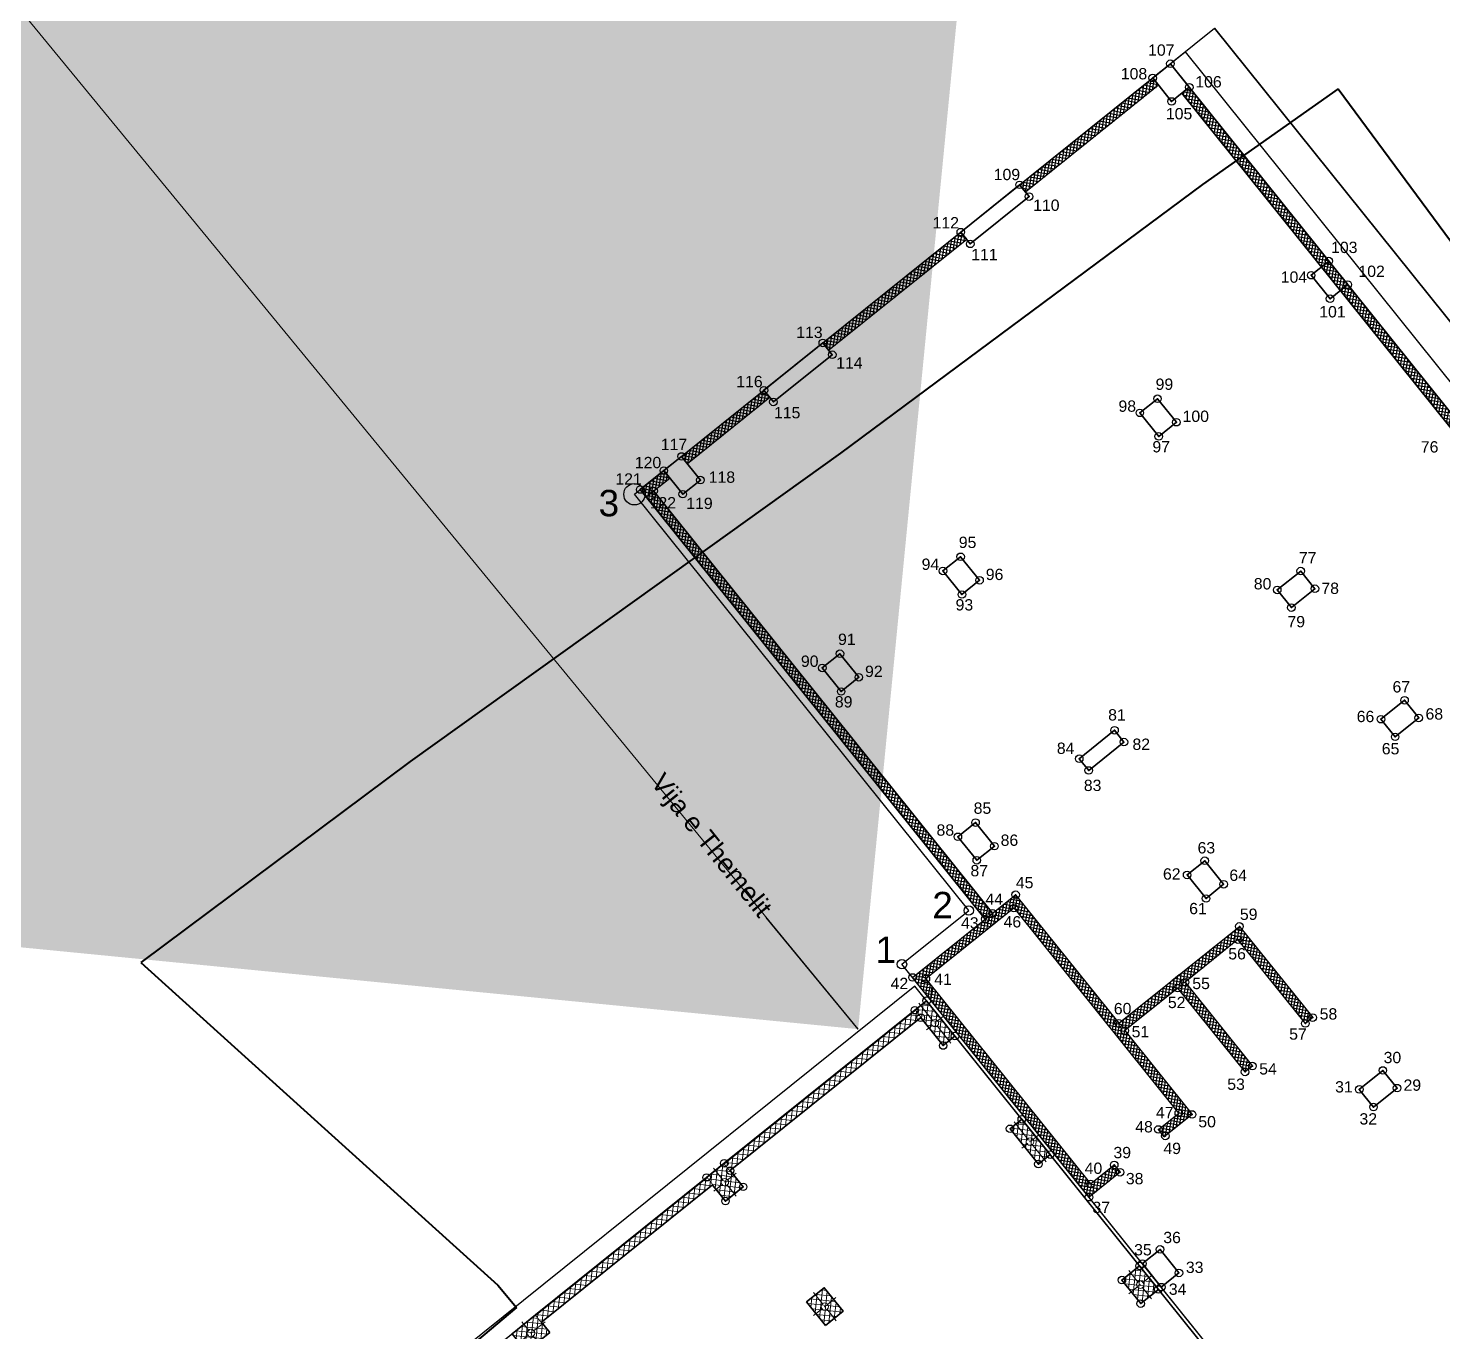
# Model space of a CAD drawing. Header units: metres. Extents: x 7511910.4 to 7511984, y 4692322.4 to 4692385.
# Drawn here: x 7511920.29 to 7511957.77, y 4692350.44 to 4692384.98 of the extents above; entities that cross this region are included whole.
import ezdxf

# ---------------------------------------------------------------- set-up
doc = ezdxf.new("R2010")
doc.units = ezdxf.units.M
doc.header["$MEASUREMENT"] = 0
doc.set_wipeout_variables(frame=1)
doc.header["$PDMODE"] = 32
doc.header["$PDSIZE"] = 0.2
doc.linetypes.add('Wipeout_Contour', pattern=[1000, 0, -1000])
doc.layers.add('Annotation - Label_Pen_No__48', color=7, linetype='Continuous', lineweight=25, true_color=0xa80f02)
doc.layers.add('Annotation - Label_Pen_No__61', color=7, linetype='Continuous', lineweight=20, true_color=0x6a6a6a)
doc.layers.add('Structural - Bearing', color=7, linetype='Continuous')
for name, color, linetype, lineweight in [('Structural - Bearing_Pen_No__20', 1, 'Continuous', 0), ('Structural - Bearing_Pen_No__21', 7, 'Continuous', 35), ('Structural - Bearing_Pen_No__27', 7, 'Continuous', 35)]:
    doc.layers.add(name, color=color, linetype=linetype, lineweight=lineweight)
doc.styles.add('GENERATED_STYLE_1', font='txt.shx')
doc.dimstyles.new('GENERATED_STYLE__1', dxfattribs={"dimtxt": 0.18, "dimasz": 380, "dimexe": 0.18, "dimexo": 0.0625, "dimgap": 0.09, "dimtad": 0, "dimtih": 1, "dimtoh": 1, "dimdec": 4, "dimzin": 0, "dimdsep": 46, "dimtxsty": 'Standard', "dimcen": 0.09, "dimadec": 0, "dimazin": 0, "dimtfac": 1, "dimtdec": 4, "dimtmove": 0, "dimatfit": 3, "dimldrblk": 'ARROWHEAD_10', "dimfxl": 1, "dimtolj": 1, "dimtzin": 0, "dimarcsym": 0})
pattern_1 = [(44.99999999999999, (0, 0), (-91.92387818248316, 91.92387818248324), []), (135.0000000000002, (0, 0), (91.92387818248291, 91.92387818248349), [])]
pattern_2 = [(353.7703049967952, (7511774.550102477, 4692239.856728765), (0.01410689557713817, 0.1292323266732892), []), (83.77030499679539, (7511774.550102477, 4692239.856728765), (0.1292323266732893, -0.01410689557713771), [])]
pattern_3 = [(80, (0, 0), (-0.0800156299322419, 0.0141089144354381), []), (170, (0, 0), (-0.0141089144354381, -0.0800156299322419), [])]
pattern_4 = [(80, (0, -33.5), (-0.0800156299322419, 0.0141089144354381), []), (170, (0, -33.5), (-0.0141089144354381, -0.0800156299322419), [])]

# ---------------------------------------------------------------- blocks, each defined once
blk = doc.blocks.new('ARROWHEAD_10')
at = {"linetype": 'Continuous', "lineweight": 0}
blk.add_hatch(color=0, dxfattribs=at).paths.add_polyline_path([(-0.525, 0.525), (0, 0), (-0.525, -0.525)])
at = {"color": 0, "linetype": 'Continuous', "lineweight": 0}
blk.add_line((0, 0), (-1, 0), dxfattribs=at)
blk = doc.blocks.new('Column_1', base_point=(-58909.50201474628, 206624.0072372175))
at = {"layer": 'Structural - Bearing', "linetype": 'Continuous', "lineweight": 0, "true_color": 0x000000}
h = blk.add_hatch(dxfattribs=at)
h.set_pattern_fill('CONCRETE_BLOCK', color=18, style=0, pattern_type=2)
h.set_pattern_definition(pattern_1)
h.paths.add_polyline_path([(-59309.50201474628, 206924.0072372175), (-59309.50201474628, 206324.0072372175), (-58509.50201474628, 206324.0072372175), (-58509.50201474628, 206924.0072372175)])
at = {"layer": 'Structural - Bearing_Pen_No__20', "color": 1, "linetype": 'Continuous', "lineweight": 0}
for p, q in [((-58909.50201474628, 206704.0072372175), (-58909.50201474628, 207004.0072372175)), ((-58989.50201474628, 206624.0072372175), (-59389.50201474628, 206624.0072372175)), ((-58909.50201474628, 206544.0072372175), (-58909.50201474628, 206244.0072372175)), ((-58829.50201474629, 206624.0072372175), (-58429.50201474629, 206624.0072372175))]:
    blk.add_line(p, q, dxfattribs=at)
blk.add_point((-58909.50201474628, 206624.0072372175), dxfattribs=at)
at = {"layer": 'Structural - Bearing_Pen_No__21', "color": 7, "linetype": 'Continuous', "lineweight": 35, "flags": 128}
blk.add_lwpolyline([(-59309.50201474628, 206924.0072372175), (-59309.50201474628, 206324.0072372175), (-58509.50201474628, 206324.0072372175), (-58509.50201474628, 206924.0072372175)], close=True, dxfattribs=at)
blk = doc.blocks.new('Column_15', base_point=(-67719.82202355302, 206724.0072372175))
at = {"layer": 'Structural - Bearing', "linetype": 'Continuous', "lineweight": 0, "true_color": 0x000000}
h = blk.add_hatch(dxfattribs=at)
h.set_pattern_fill('CONCRETE_BLOCK', color=18, style=0, pattern_type=2)
h.set_pattern_definition(pattern_1)
h.paths.add_polyline_path([(-67119.82202355303, 206524.0072372175), (-67119.82202355303, 206924.0072372175), (-68319.82202355302, 206924.0072372175), (-68319.82202355302, 206524.0072372175)])
at = {"layer": 'Structural - Bearing_Pen_No__20', "color": 1, "linetype": 'Continuous', "lineweight": 0}
for p, q in [((-67719.82202355302, 206804.0072372175), (-67719.82202355302, 207004.0072372175)), ((-67799.82202355302, 206724.0072372175), (-68399.82202355303, 206724.0072372175)), ((-67719.82202355302, 206644.0072372175), (-67719.82202355302, 206444.0072372175)), ((-67639.82202355302, 206724.0072372175), (-67039.82202355302, 206724.0072372175))]:
    blk.add_line(p, q, dxfattribs=at)
blk.add_point((-67719.82202355302, 206724.0072372175), dxfattribs=at)
at = {"layer": 'Structural - Bearing_Pen_No__21', "color": 7, "linetype": 'Continuous', "lineweight": 35, "flags": 128}
blk.add_lwpolyline([(-67119.82202355303, 206524.0072372175), (-67119.82202355303, 206924.0072372175), (-68319.82202355302, 206924.0072372175), (-68319.82202355302, 206524.0072372175)], close=True, dxfattribs=at)
blk = doc.blocks.new('Column_33', base_point=(-63690.96833503788, 206724.0072372175))
at = {"layer": 'Structural - Bearing', "linetype": 'Continuous', "lineweight": 0, "true_color": 0x000000}
h = blk.add_hatch(dxfattribs=at)
h.set_pattern_fill('CONCRETE_BLOCK', color=18, style=0, pattern_type=2)
h.set_pattern_definition(pattern_1)
h.paths.add_polyline_path([(-63090.96833503788, 206524.0072372175), (-63090.96833503788, 206924.0072372175), (-64290.96833503788, 206924.0072372175), (-64290.96833503788, 206524.0072372175)])
at = {"layer": 'Structural - Bearing_Pen_No__20', "color": 1, "linetype": 'Continuous', "lineweight": 0}
for p, q in [((-63690.96833503788, 206804.0072372175), (-63690.96833503788, 207004.0072372175)), ((-63770.96833503788, 206724.0072372175), (-64370.96833503788, 206724.0072372175)), ((-63690.96833503788, 206644.0072372175), (-63690.96833503788, 206444.0072372175)), ((-63610.96833503788, 206724.0072372175), (-63010.96833503788, 206724.0072372175))]:
    blk.add_line(p, q, dxfattribs=at)
blk.add_point((-63690.96833503788, 206724.0072372175), dxfattribs=at)
at = {"layer": 'Structural - Bearing_Pen_No__21', "color": 7, "linetype": 'Continuous', "lineweight": 35, "flags": 128}
blk.add_lwpolyline([(-63090.96833503788, 206524.0072372175), (-63090.96833503788, 206924.0072372175), (-64290.96833503788, 206924.0072372175), (-64290.96833503788, 206524.0072372175)], close=True, dxfattribs=at)
blk = doc.blocks.new('Column_38', base_point=(-68019.82202355302, 193236.8082159659))
at = {"layer": 'Structural - Bearing', "linetype": 'Continuous', "lineweight": 0, "true_color": 0x000000}
h = blk.add_hatch(dxfattribs=at)
h.set_pattern_fill('CONCRETE_BLOCK', color=18, style=0, pattern_type=2)
h.set_pattern_definition(pattern_1)
h.paths.add_polyline_path([(-67719.82202355302, 193636.808215966), (-68319.82202355302, 193636.808215966), (-68319.82202355302, 192836.8082159659), (-67719.82202355302, 192836.8082159659)])
at = {"layer": 'Structural - Bearing_Pen_No__20', "color": 1, "linetype": 'Continuous', "lineweight": 0}
for p, q in [((-68019.82202355302, 193316.808215966), (-68019.82202355302, 193716.8082159659)), ((-68099.82202355302, 193236.8082159659), (-68399.82202355302, 193236.8082159659)), ((-68019.82202355302, 193156.8082159659), (-68019.82202355302, 192756.808215966)), ((-67939.82202355302, 193236.8082159659), (-67639.82202355302, 193236.8082159659))]:
    blk.add_line(p, q, dxfattribs=at)
blk.add_point((-68019.82202355302, 193236.8082159659), dxfattribs=at)
at = {"layer": 'Structural - Bearing_Pen_No__21', "color": 7, "linetype": 'Continuous', "lineweight": 35, "flags": 128}
blk.add_lwpolyline([(-67719.82202355302, 193636.808215966), (-68319.82202355302, 193636.808215966), (-68319.82202355302, 192836.8082159659), (-67719.82202355302, 192836.8082159659)], close=True, dxfattribs=at)
blk = doc.blocks.new('Column_39', base_point=(-67919.82202355302, 199746.9041092597))
at = {"layer": 'Structural - Bearing', "linetype": 'Continuous', "lineweight": 0, "true_color": 0x000000}
h = blk.add_hatch(dxfattribs=at)
h.set_pattern_fill('CONCRETE_BLOCK', color=18, style=0, pattern_type=2)
h.set_pattern_definition(pattern_1)
h.paths.add_polyline_path([(-67519.822023553, 199446.9041092597), (-67519.822023553, 200046.9041092597), (-68319.82202355302, 200046.9041092597), (-68319.82202355302, 199446.9041092597)])
at = {"layer": 'Structural - Bearing_Pen_No__20', "color": 1, "linetype": 'Continuous', "lineweight": 0}
for p, q in [((-67919.82202355302, 199826.9041092597), (-67919.82202355302, 200126.9041092597)), ((-67999.822023553, 199746.9041092597), (-68399.82202355302, 199746.9041092597)), ((-67919.82202355302, 199666.9041092597), (-67919.82202355302, 199366.9041092597)), ((-67839.82202355302, 199746.9041092597), (-67439.822023553, 199746.9041092597))]:
    blk.add_line(p, q, dxfattribs=at)
blk.add_point((-67919.82202355302, 199746.9041092597), dxfattribs=at)
at = {"layer": 'Structural - Bearing_Pen_No__21', "color": 7, "linetype": 'Continuous', "lineweight": 35, "flags": 128}
blk.add_lwpolyline([(-67519.822023553, 199446.9041092597), (-67519.822023553, 200046.9041092597), (-68319.82202355302, 200046.9041092597), (-68319.82202355302, 199446.9041092597)], close=True, dxfattribs=at)
blk = doc.blocks.new('Column_41', base_point=(-63690.96833503788, 199746.9041092597))
at = {"layer": 'Structural - Bearing', "linetype": 'Continuous', "lineweight": 0, "true_color": 0x000000}
h = blk.add_hatch(dxfattribs=at)
h.set_pattern_fill('CONCRETE_BLOCK', color=18, style=0, pattern_type=2)
h.set_pattern_definition(pattern_1)
h.paths.add_polyline_path([(-63290.96833503788, 199446.9041092597), (-63290.96833503788, 200046.9041092597), (-64090.96833503788, 200046.9041092597), (-64090.96833503788, 199446.9041092597)])
at = {"layer": 'Structural - Bearing_Pen_No__20', "color": 1, "linetype": 'Continuous', "lineweight": 0}
for p, q in [((-63690.96833503788, 199826.9041092597), (-63690.96833503788, 200126.9041092597)), ((-63770.96833503788, 199746.9041092597), (-64170.96833503788, 199746.9041092597)), ((-63690.96833503788, 199666.9041092597), (-63690.96833503788, 199366.9041092597)), ((-63610.96833503788, 199746.9041092597), (-63210.96833503788, 199746.9041092597))]:
    blk.add_line(p, q, dxfattribs=at)
blk.add_point((-63690.96833503788, 199746.9041092597), dxfattribs=at)
at = {"layer": 'Structural - Bearing_Pen_No__21', "color": 7, "linetype": 'Continuous', "lineweight": 35, "flags": 128}
blk.add_lwpolyline([(-63290.96833503788, 199446.9041092597), (-63290.96833503788, 200046.9041092597), (-64090.96833503788, 200046.9041092597), (-64090.96833503788, 199446.9041092597)], close=True, dxfattribs=at)

msp = doc.modelspace()

# ---------------------------------------------------------------- hatches: boundary and pattern name
at = {"true_color": 0x22346e}
h = msp.add_hatch(dxfattribs=at)
h.set_pattern_fill('ANSI37', color=159, scale=0.65, angle=35)
h.set_pattern_definition(pattern_4)
h.paths.add_polyline_path([(7511937.593926664, 4692373.634619784), (7511937.750476616, 4692373.439704131), (7511939.935981613, 4692375.195031097), (7511939.779431661, 4692375.389946751)])
h.paths.add_polyline_path([(7511936.503073179, 4692372.758481528), (7511936.658948976, 4692372.563024413), (7511937.282679056, 4692373.063984253), (7511937.126129103, 4692373.258899907)])
h.paths.add_polyline_path([(7511950.238161959, 4692383.46940933), (7511950.081612006, 4692383.664324985), (7511946.554505803, 4692380.831467296), (7511946.711055756, 4692380.636551643)])
h = msp.add_hatch(dxfattribs=at)
h.set_pattern_fill('ANSI37', color=159, scale=0.65, angle=35)
h.set_pattern_definition(pattern_3)
h.paths.add_polyline_path([(7511950.855462432, 4692383.259771802), (7511972.590783872, 4692356.197774806), (7511972.942234796, 4692356.159427385), (7511951.050369404, 4692383.416314783)])
h = msp.add_hatch(dxfattribs=at)
h.set_pattern_fill('ANSI37', color=159, scale=0.65, angle=35)
h.set_pattern_definition(pattern_4)
h.paths.add_polyline_path([(7511941.33875686, 4692376.642346346), (7511941.495306815, 4692376.447430689), (7511945.151730556, 4692379.384152047), (7511944.995180603, 4692379.579067701)])
h = msp.add_hatch(dxfattribs=at)
h.set_pattern_fill('ANSI37', color=159, scale=0.65, angle=35)
h.set_pattern_definition(pattern_3)
h.paths.add_polyline_path([(7511945.83860838, 4692361.534320161), (7511936.854538785, 4692372.720115826), (7511936.659623131, 4692372.563565874), (7511945.643692727, 4692361.377770206)])
h = msp.add_hatch(dxfattribs=at)
h.set_pattern_fill('ANSI37', color=159, scale=0.65, angle=35)
h.set_pattern_definition(pattern_3)
h.paths.add_polyline_path([(7511944.069526902, 4692359.792800199), (7511946.408514743, 4692361.671399646), (7511946.446880442, 4692362.022865253), (7511943.717437331, 4692359.830624244)])
h = msp.add_hatch(dxfattribs=at)
h.set_pattern_fill('ANSI37', color=159, scale=0.65, angle=35)
h.set_pattern_definition(pattern_3)
h.paths.add_polyline_path([(7511951.123539741, 4692356.200096987), (7511946.446880442, 4692362.022865253), (7511946.408514743, 4692361.671399646), (7511950.772074134, 4692356.238462687), (7511950.230065857, 4692355.803139155), (7511950.386615815, 4692355.608223503)])
h = msp.add_hatch(dxfattribs=at)
h.set_pattern_fill('ANSI37', color=159, scale=0.65, angle=35)
h.set_pattern_definition(pattern_3)
h.paths.add_polyline_path([(7511954.320156458, 4692358.767516231), (7511952.378937031, 4692361.184470333), (7511952.184021377, 4692361.027920379), (7511954.125240805, 4692358.610966277)])
h = msp.add_hatch(dxfattribs=at)
h.set_pattern_fill('ANSI37', color=159, scale=0.65, angle=35)
h.set_pattern_definition(pattern_3)
h.paths.add_polyline_path([(7511952.184021377, 4692361.027920379), (7511949.182320314, 4692358.617051089), (7511949.338870267, 4692358.422135437), (7511952.340571331, 4692360.833004726)])
h = msp.add_hatch(dxfattribs=at)
h.set_pattern_fill('ANSI37', color=159, scale=0.65, angle=35)
h.set_pattern_definition(pattern_3)
h.paths.add_polyline_path([(7511952.721848099, 4692357.48380661), (7511950.937178626, 4692359.705845058), (7511950.742262973, 4692359.549295105), (7511952.526932447, 4692357.327256655)])

# ---------------------------------------------------------------- linework, layer by layer
at = {"color": 0, "linetype": 'ByBlock', "lineweight": 40, "ltscale": 2}
for p, q in [((7511954.994, 4692383.377), (7511951.4, 4692380.84)), ((7511954.993927922, 4692383.376949121), (7511958.422, 4692378.737)), ((7511951.4, 4692380.84), (7511941.81, 4692373.72)), ((7511941.81, 4692373.72), (7511936.352000001, 4692369.812)), ((7511936.352000001, 4692369.812), (7511930.4, 4692365.55)), ((7511930.4, 4692365.55), (7511923.27, 4692360.23)), ((7511923.27, 4692360.23), (7511932.73, 4692351.68)), ((7511932.73, 4692351.68), (7511933.219999999, 4692351.09)), ((7511933.219999999, 4692351.09), (7511920.285, 4692340.217))]:
    msp.add_line(p, q, dxfattribs=at)
at = {"color": 159, "true_color": 0x22346e}
for p, q in [((7511936.628331857, 4692372.602525704), (7511945.643692727, 4692361.377770207)), ((7511945.83860838, 4692361.534320161), (7511936.854538848, 4692372.720115875)), ((7511945.643692727, 4692361.377770207), (7511945.83860838, 4692361.534320161))]:
    msp.add_line(p, q, dxfattribs=at)
at = {"color": 1}
for points in [[(7511972.26962866, 4692359.392269158), (7511951.718903195, 4692384.979344949)], [(7511971.100135031, 4692358.452969071), (7511950.549409566, 4692384.040044863)], [(7511943.436252821, 4692360.182037292), (7511945.205605658, 4692361.603109382), (7511936.346794995, 4692372.63294903)]]:
    msp.add_lwpolyline(points, dxfattribs=at)
at = {"color": 159, "true_color": 0x22346e}
for points in [[(7511943.436252821, 4692360.182037292), (7511945.205605658, 4692361.603109382), (7511936.346794995, 4692372.63294903), (7511950.939240865, 4692384.353144759), (7511973.519912742, 4692356.238626972), (7511957.158113935, 4692343.09735916), (7511943.436252821, 4692360.182037292)], [(7511946.711055758, 4692380.636551639), (7511946.554505803, 4692380.831467296), (7511950.081612006, 4692383.664324985), (7511950.238161959, 4692383.46940933), (7511946.711055756, 4692380.636551643)], [(7511941.495306813, 4692376.447430692), (7511941.33875686, 4692376.642346346), (7511944.995180603, 4692379.579067701), (7511945.151730556, 4692379.384152047), (7511941.495306815, 4692376.447430689)], [(7511939.935981613, 4692375.195031097), (7511937.750476616, 4692373.439704131), (7511937.593926664, 4692373.634619784), (7511939.779431661, 4692375.389946751), (7511939.935981613, 4692375.195031097)], [(7511957.081787734, 4692343.036056333), (7511943.776031183, 4692359.602655029), (7511924.115227608, 4692343.811733139), (7511937.420984157, 4692327.245134444), (7511957.081787734, 4692343.036056333)]]:
    msp.add_lwpolyline(points, dxfattribs=at)
at = {"lineweight": 30}
for points in [[(7511946.711055758, 4692380.636551639), (7511946.554505803, 4692380.831467296), (7511950.081612006, 4692383.664324985), (7511950.238161959, 4692383.46940933), (7511946.711055756, 4692380.636551643)], [(7511941.495306813, 4692376.447430692), (7511941.33875686, 4692376.642346346), (7511944.995180603, 4692379.579067701), (7511945.151730556, 4692379.384152047), (7511941.495306815, 4692376.447430689)], [(7511939.935981613, 4692375.195031097), (7511937.750476616, 4692373.439704131), (7511937.593926664, 4692373.634619784), (7511939.779431661, 4692375.389946751), (7511939.935981613, 4692375.195031097)], [(7511937.282679056, 4692373.063984253), (7511937.126129103, 4692373.258899907), (7511936.503073179, 4692372.758481528), (7511936.658948976, 4692372.563024413), (7511937.282679056, 4692373.063984253), (7511937.126129105, 4692373.258899906)]]:
    msp.add_lwpolyline(points, dxfattribs=at)
at = {"color": 159, "true_color": 0x22346e}
for centre, radius in [((7511936.346794995, 4692372.63294903), 0.2817186275497079), ((7511945.205605658, 4692361.603109382), 0.125), ((7511943.436260098, 4692360.182028232), 0.125)]:
    msp.add_circle(centre, radius, dxfattribs=at)
at = {"color": 1}
for p in [(7511950.549409566, 4692384.040044863), (7511950.081612006, 4692383.664324985), (7511951.050369404, 4692383.416314783), (7511950.582571845, 4692383.040594905), (7511946.554505804, 4692380.831467296), (7511946.804985723, 4692380.519602256), (7511944.995180603, 4692379.579067701), (7511945.245660522, 4692379.267202661), (7511954.747968784, 4692378.812544616), (7511954.280171224, 4692378.436824737), (7511955.248928621, 4692378.188814536), (7511954.781131062, 4692377.813094657), (7511941.33875686, 4692376.642346346), (7511941.589236779, 4692376.330481306), (7511939.779431661, 4692375.389946751), (7511940.02991158, 4692375.078081711), (7511950.207301199, 4692375.165627192), (7511949.73950364, 4692374.789907313), (7511950.708261037, 4692374.541897112), (7511950.240463478, 4692374.166177233), (7511937.593926664, 4692373.634619785), (7511937.126129105, 4692373.258899906), (7511936.502399024, 4692372.757940067), (7511936.854538848, 4692372.720115875), (7511938.094886501, 4692373.010889705), (7511937.627088942, 4692372.635169827), (7511944.991552258, 4692370.976506242), (7511944.523754697, 4692370.600786363), (7511954.003655673, 4692370.59859345), (7511945.492512096, 4692370.352776161), (7511953.379925593, 4692370.097633612), (7511954.379375552, 4692370.13079589), (7511945.024714536, 4692369.977056283), (7511953.755645472, 4692369.629836053), (7511941.792485881, 4692368.407119538), (7511941.324688321, 4692368.03139966), (7511942.293445718, 4692367.783389458), (7511941.825648159, 4692367.40766958), (7511956.753911368, 4692367.174332513), (7511956.130181288, 4692366.673372675), (7511957.129631246, 4692366.706534953), (7511949.069079211, 4692366.37877994), (7511949.31955913, 4692366.0669149), (7511956.505901166, 4692366.205575115), (7511948.133484091, 4692365.627340184), (7511948.38396401, 4692365.315475143), (7511945.385634134, 4692363.933398337), (7511944.917836574, 4692363.557678459), (7511945.886593971, 4692363.309668257), (7511945.418796412, 4692362.933948379), (7511951.460196166, 4692362.922591584), (7511950.992398606, 4692362.546871705), (7511951.961156004, 4692362.298861504), (7511946.446880442, 4692362.022865253), (7511951.493358444, 4692361.923141625), (7511945.83860838, 4692361.534320161), (7511946.402735418, 4692361.666722427), (7511945.643692727, 4692361.377770207), (7511952.378937031, 4692361.184470333), (7511952.340571331, 4692360.833004726), (7511943.717437331, 4692359.830624244), (7511944.06954421, 4692359.79277865), (7511950.742262973, 4692359.549295105), (7511950.937178626, 4692359.705845058), (7511949.182320314, 4692358.617051089), (7511949.338870267, 4692358.422135437), (7511954.125240805, 4692358.610966277), (7511954.320156458, 4692358.767516231), (7511944.84057084, 4692358.277228609), (7511944.5287058, 4692358.02674869), (7511952.526932447, 4692357.327256655), (7511952.721848099, 4692357.48380661), (7511956.17920135, 4692357.36648653), (7511955.555471269, 4692356.865526692), (7511956.554921228, 4692356.89868897), (7511950.772074134, 4692356.238462687), (7511951.123539741, 4692356.200096987), (7511955.931191148, 4692356.397729131), (7511946.300133407, 4692355.821197268), (7511946.611998447, 4692356.071677187), (7511950.230065857, 4692355.803139155), (7511950.41546334, 4692355.631392905), (7511947.363438204, 4692355.136082067), (7511947.051573164, 4692354.885602148), (7511949.060571952, 4692354.863839444), (7511948.433086294, 4692354.359863241), (7511949.217121904, 4692354.668923789), (7511939.228270815, 4692354.282653064), (7511948.394720901, 4692354.008397254), (7511938.760473255, 4692353.906933186), (7511950.275515452, 4692352.624836855), (7511949.731391647, 4692352.187814205), (7511949.807717892, 4692352.249116976), (7511949.263594087, 4692351.812094326), (7511950.77647529, 4692352.001106774), (7511950.232351485, 4692351.564084125), (7511950.30867773, 4692351.625386896), (7511949.764553925, 4692351.188364246)]:
    msp.add_point(p, dxfattribs=at)
at = {"layer": 'Structural - Bearing', "color": 18, "linetype": 'Continuous', "lineweight": 0, "true_color": 0x000000}
msp.add_line((7511944.190741084, 4692359.242646468), (7511944.229106783, 4692359.594112075), dxfattribs=at)
at = {"layer": 'Structural - Bearing_Pen_No__21', "color": 7, "linetype": 'Continuous', "lineweight": 35, "flags": 128}
for points in [[(7511950.582571845, 4692383.040594905), (7511951.050369404, 4692383.416314783), (7511950.549409566, 4692384.040044863), (7511950.081612006, 4692383.664324985)], [(7511944.995180603, 4692379.579067701), (7511945.245660522, 4692379.267202661), (7511946.804985723, 4692380.519602256), (7511946.554505804, 4692380.831467296)], [(7511954.747968784, 4692378.812544616), (7511954.280171224, 4692378.436824737), (7511954.781131062, 4692377.813094657), (7511955.248928621, 4692378.188814536)], [(7511939.779431661, 4692375.389946751), (7511940.02991158, 4692375.078081711), (7511941.589236779, 4692376.330481306), (7511941.33875686, 4692376.642346346)], [(7511949.73950364, 4692374.789907313), (7511950.240463478, 4692374.166177233), (7511950.708261037, 4692374.541897112), (7511950.207301199, 4692375.165627192)], [(7511937.593926664, 4692373.634619785), (7511937.126129104, 4692373.258899907), (7511937.627088942, 4692372.635169827), (7511938.094886501, 4692373.010889705)], [(7511945.492512096, 4692370.352776161), (7511944.991552258, 4692370.976506242), (7511944.523754697, 4692370.600786363), (7511945.024714536, 4692369.977056283)], [(7511953.379925593, 4692370.097633612), (7511953.755645472, 4692369.629836053), (7511954.379375552, 4692370.13079589), (7511954.003655673, 4692370.59859345)], [(7511941.825648159, 4692367.40766958), (7511942.293445718, 4692367.783389458), (7511941.792485881, 4692368.407119538), (7511941.324688321, 4692368.03139966)], [(7511956.130181288, 4692366.673372675), (7511956.505901166, 4692366.205575115), (7511957.129631246, 4692366.706534953), (7511956.753911368, 4692367.174332513)], [(7511948.133484091, 4692365.627340184), (7511948.38396401, 4692365.315475143), (7511949.31955913, 4692366.0669149), (7511949.069079211, 4692366.37877994)], [(7511945.418796412, 4692362.933948379), (7511945.886593971, 4692363.309668257), (7511945.385634134, 4692363.933398337), (7511944.917836574, 4692363.557678459)], [(7511951.460196166, 4692362.922591584), (7511950.992398606, 4692362.546871705), (7511951.493358444, 4692361.923141625), (7511951.961156004, 4692362.298861504)], [(7511955.555471269, 4692356.865526692), (7511955.931191148, 4692356.397729131), (7511956.554921228, 4692356.89868897), (7511956.17920135, 4692357.36648653)], [(7511950.275515452, 4692352.624836855), (7511949.807717892, 4692352.249116976), (7511950.30867773, 4692351.625386896), (7511950.77647529, 4692352.001106774)]]:
    msp.add_lwpolyline(points, close=True, dxfattribs=at)
at = {"layer": 'Structural - Bearing_Pen_No__27', "color": 7, "linetype": 'Continuous', "lineweight": 35}
for p, q in [((7511945.83860838, 4692361.534320161), (7511936.854538787, 4692372.720115826)), ((7511950.780628673, 4692359.900760712), (7511950.585713019, 4692359.744210757)), ((7511950.386615824, 4692355.608223512), (7511950.41546334, 4692355.631392905)), ((7511950.386615824, 4692355.608223512), (7511950.41546334, 4692355.631392905))]:
    msp.add_line(p, q, dxfattribs=at)
at = {"layer": 'Structural - Bearing_Pen_No__27', "color": 7, "linetype": 'Continuous', "lineweight": 35, "flags": 128}
msp.add_lwpolyline([(7511936.502399024, 4692372.757940067), (7511945.643692727, 4692361.377770207)], dxfattribs=at)

# ---------------------------------------------------------------- block references
at = {"layer": 'Structural - Bearing', "color": 7, "lineweight": 35, "xscale": 0.000999999978084689, "yscale": 0.000999999978084689, "zscale": 0.000999999978084689, "rotation": 308.7703046881923}
for name, p in [('Column_15', (7511944.308918442, 4692358.619786209)), ('Column_33', (7511946.831785806, 4692355.478639668)), ('Column_39', (7511938.743892116, 4692354.406658164)), ('Column_1', (7511949.747972786, 4692351.688089225)), ('Column_41', (7511941.39199944, 4692351.109579102)), ('Column_38', (7511933.605593847, 4692350.408003694))]:
    msp.add_blockref(name, p, dxfattribs=at)

# ---------------------------------------------------------------- texts
at = {"color": 159, "true_color": 0x22346e, "attachment_point": 1}
for s, width, insert, char_height in [('{\\fArial|b0|i0|c0|p34;\\C1;107}', 0.3, (7511949.958496751, 4692384.552715818), 0.3), ('{\\fArial|b0|i0|c0|p34;\\C1;108}', 0.3, (7511949.236276985, 4692383.925582004), 0.3), ('{\\fArial|b0|i0|c0|p34;\\C1;106}', 0.3, (7511951.20979201, 4692383.712066993), 0.3), ('{\\fArial|b0|i0|c0|p34;\\C1;105}', 0.3, (7511950.430422742, 4692382.865824698), 0.3), ('{\\fArial|b0|i0|c0|p34;\\C1;109}', 0.3, (7511945.867701176, 4692381.255684566), 0.3), ('{\\fArial|b0|i0|c0|p34;\\C1;110}', 0.3, (7511946.912718956, 4692380.441648114), 0.3), ('{\\fArial|b0|i0|c0|p34;\\C1;112}', 0.3, (7511944.248478866, 4692379.977257527), 0.3), ('{\\fArial|b0|i0|c0|p34;\\C1;111}', 0.3, (7511945.272069201, 4692379.135550197), 0.3), ('{\\fArial|b0|i0|c0|p34;\\C1;103}', 0.3, (7511954.807697725, 4692379.324617819), 0.3), ('{\\fArial|b0|i0|c0|p34;\\C1;104}', 0.3, (7511953.473850397, 4692378.53792587), 0.3), ('{\\fArial|b0|i0|c0|p34;\\C1;102}', 0.3, (7511955.532392572, 4692378.69065389), 0.3), ('{\\fArial|b0|i0|c0|p34;\\C1;101}', 0.3, (7511954.493604021, 4692377.618892488), 0.3), ('{\\fArial|b0|i0|c0|p34;\\C1;113}', 0.3, (7511940.634750763, 4692377.072517043), 0.3), ('{\\fArial|b0|i0|c0|p34;\\C1;114}', 0.3, (7511941.693458118, 4692376.265176515), 0.3), ('{\\fArial|b0|i0|c0|p34;\\C1;116}', 0.3, (7511939.046182685, 4692375.770672518), 0.3), ('{\\fArial|b0|i0|c0|p34;\\C1;99}', 0.513864091783762, (7511950.157833985, 4692375.698755955), 0.3), ('{\\fArial|b0|i0|c0|p34;\\C1;98}', 0.513864091783762, (7511949.173591971, 4692375.118397523), 0.3), ('{\\fArial|b0|i0|c0|p34;\\C1;115}', 0.3, (7511940.045565043, 4692374.945086357), 0.3), ('{\\fArial|b0|i0|c0|p34;\\C1;100}', 0.513864091783762, (7511950.873002463, 4692374.849450623), 0.3), ('{\\fArial|b0|i0|c0|p34;\\C1;117}', 0.3, (7511937.045689674, 4692374.103998041), 0.3), ('{\\fArial|b0|i0|c0|p34;\\C1;97}', 0.513864091783762, (7511950.072863395, 4692374.042609924), 0.3), ('{\\fArial|b0|i0|c0|p34;\\C1;76}', 0.513864091783762, (7511957.185748609, 4692374.038750621), 0.3), ('{\\fArial|b0|i0|c0|p34;\\C1;120}', 0.3, (7511936.357920075, 4692373.623419989), 0.3), ('{\\fArial|b0|i0|c0|p34;\\C1;121}', 0.3, (7511935.84129778, 4692373.187448163), 0.3), ('{\\fArial|b0|i0|c0|p34;\\C1;118}', 0.3, (7511938.315837035, 4692373.236607975), 0.3), ('{\\fArial|b0|i0|c0|p34;\\C1;3}', 1.126682107336819, (7511935.398065767, 4692372.748969296), 0.7), ('{\\fArial|b0|i0|c0|p34;\\C1;122}', 0.3, (7511936.749942734, 4692372.558372831), 0.3), ('{\\fArial|b0|i0|c0|p34;\\C1;119}', 0.3, (7511937.720624639, 4692372.541690307), 0.3), ('{\\fArial|b0|i0|c0|p34;\\C1;95}', 0.513864091783762, (7511944.942085044, 4692371.509635005), 0.3), ('{\\fArial|b0|i0|c0|p34;\\C1;94}', 0.513864091783762, (7511943.95784303, 4692370.929276573), 0.3), ('{\\fArial|b0|i0|c0|p34;\\C1;77}', 0.513864091783762, (7511953.95346088, 4692371.099699944), 0.3), ('{\\fArial|b0|i0|c0|p34;\\C1;96}', 0.513864091783762, (7511945.657253521, 4692370.660329673), 0.3), ('{\\fArial|b0|i0|c0|p34;\\C1;80}', 0.513864091783762, (7511952.759513732, 4692370.411747854), 0.3), ('{\\fArial|b0|i0|c0|p34;\\C1;78}', 0.513864091783762, (7511954.550434453, 4692370.292409325), 0.3), ('{\\fArial|b0|i0|c0|p34;\\C1;93}', 0.513864091783762, (7511944.857114454, 4692369.853488974), 0.3), ('{\\fArial|b0|i0|c0|p34;\\C1;79}', 0.513864091783762, (7511953.651462917, 4692369.407899176), 0.3), ('{\\fArial|b0|i0|c0|p34;\\C1;91}', 0.513864091783762, (7511941.743018666, 4692368.940248302), 0.3), ('{\\fArial|b0|i0|c0|p34;\\C1;90}', 0.513864091783762, (7511940.758776653, 4692368.35988987), 0.3), ('{\\fArial|b0|i0|c0|p34;\\C1;92}', 0.513864091783762, (7511942.458187144, 4692368.09094297), 0.3), ('{\\fArial|b0|i0|c0|p34;\\C1;67}', 0.3, (7511956.435554009, 4692367.681342786), 0.3), ('{\\fArial|b0|i0|c0|p34;\\C1;89}', 0.513864091783762, (7511941.658048077, 4692367.284102271), 0.3), ('{\\fArial|b0|i0|c0|p34;\\C1;81}', 0.513864091783762, (7511948.89969027, 4692366.938656013), 0.3), ('{\\fArial|b0|i0|c0|p34;\\C1;66}', 0.4440575197339058, (7511955.486563176, 4692366.895406274), 0.3), ('{\\fArial|b0|i0|c0|p34;\\C1;68}', 0.3, (7511957.309980853, 4692366.963159589), 0.3), ('{\\fArial|b0|i0|c0|p34;\\C1;84}', 0.513864091783762, (7511947.54016214, 4692366.053962617), 0.3), ('{\\fArial|b0|i0|c0|p34;\\C1;82}', 0.513864091783762, (7511949.544049922, 4692366.160126063), 0.3), ('{\\fArial|b0|i0|c0|p34;\\C1;65}', 0.3, (7511956.150856101, 4692366.041716449), 0.3), ('{\\fArial|b0|i0|c0|p34;\\C1;83}', 0.513864091783762, (7511948.255330618, 4692365.070183836), 0.3), ('{\\fArial|b0|i0|c0|p34;\\C1;85}', 0.513864091783762, (7511945.336166919, 4692364.466527101), 0.3), ('{\\fArial|b0|i0|c0|p34;\\C1;88}', 0.513864091783762, (7511944.351924906, 4692363.886168668), 0.3), ('{\\fArial|b0|i0|c0|p34;\\C1;86}', 0.513864091783762, (7511946.051335397, 4692363.617221768), 0.3), ('{\\fArial|b0|i0|c0|p34;\\C1;63}', 0.3, (7511951.269479695, 4692363.416726178), 0.3), ('{\\fArial|b0|i0|c0|p34;\\C1;87}', 0.513864091783762, (7511945.251196329, 4692362.81038107), 0.3), ('{\\fArial|b0|i0|c0|p34;\\C1;62}', 0.3, (7511950.352614905, 4692362.722661421), 0.3), ('{\\fArial|b0|i0|c0|p34;\\C1;64}', 0.3, (7511952.112186922, 4692362.688968754), 0.3), ('{\\fArial|b0|i0|c0|p34;\\C1;45}', 0.3, (7511946.453441049, 4692362.493816625), 0.3), ('{\\fArial|b0|i0|c0|p34;\\C1;2}', 1.126682107336819, (7511944.240528432, 4692362.098038069), 0.7), ('{\\fArial|b0|i0|c0|p34;\\C1;44}', 0.3, (7511945.648633451, 4692362.055036596), 0.3), ('{\\fArial|b0|i0|c0|p34;\\C1;61}', 0.3, (7511951.047005692, 4692361.806227002), 0.3), ('{\\fArial|b0|i0|c0|p34;\\C1;59}', 0.3, (7511952.39121723, 4692361.654945581), 0.3), ('{\\fArial|b0|i0|c0|p34;\\C1;43}', 0.3, (7511945.001616558, 4692361.4254374), 0.3), ('{\\fArial|b0|i0|c0|p34;\\C1;46}', 0.3, (7511946.128719892, 4692361.455135035), 0.3), ('{\\fArial|b0|i0|c0|p34;\\C1;1}', 1.126682107336819, (7511942.73708883, 4692360.915606582), 0.7), ('{\\fArial|b0|i0|c0|p34;\\C1;56}', 0.3, (7511952.083684511, 4692360.608308982), 0.3), ('{\\fArial|b0|i0|c0|p34;\\C1;42}', 0.3, (7511943.13568066, 4692359.821704399), 0.3), ('{\\fArial|b0|i0|c0|p34;\\C1;41}', 0.3, (7511944.290288185, 4692359.931674534), 0.3), ('{\\fArial|b0|i0|c0|p34;\\C1;55}', 0.3, (7511951.130100674, 4692359.821806345), 0.3), ('{\\fArial|b0|i0|c0|p34;\\C1;52}', 0.3, (7511950.482680333, 4692359.318513248), 0.3), ('{\\fArial|b0|i0|c0|p34;\\C1;60}', 0.3, (7511949.050341501, 4692359.155465354), 0.3), ('{\\fArial|b0|i0|c0|p34;\\C1;58}', 0.3, (7511954.505104323, 4692359.015494526), 0.3), ('{\\fArial|b0|i0|c0|p34;\\C1;51}', 0.4813250463455915, (7511949.522429273, 4692358.545340634), 0.3), ('{\\fArial|b0|i0|c0|p34;\\C1;57}', 0.3, (7511953.69744046, 4692358.482085038), 0.3), ('{\\fArial|b0|i0|c0|p34;\\C1;30}', 0.3, (7511956.200148719, 4692357.859042017), 0.3), ('{\\fArial|b0|i0|c0|p34;\\C1;54}', 0.5666573422029615, (7511952.903314915, 4692357.558879459), 0.3), ('{\\fArial|b0|i0|c0|p34;\\C1;53}', 0.3, (7511952.05642637, 4692357.152297), 0.3), ('{\\fArial|b0|i0|c0|p34;\\C1;31}', 0.3, (7511954.91457776, 4692357.082613187), 0.3), ('{\\fArial|b0|i0|c0|p34;\\C1;29}', 0.3, (7511956.727096958, 4692357.128018516), 0.3), ('{\\fArial|b0|i0|c0|p34;\\C1;47}', 0.3, (7511950.166098984, 4692356.401351191), 0.3), ('\\pt0.019908;{\\fArial|b0|i0|c0|p34;\\C1;48}', 0.3, (7511949.618268104, 4692356.02372415), 0.3), ('{\\fArial|b0|i0|c0|p34;\\C1;50}', 0.3, (7511951.289558965, 4692356.159170442), 0.3), ('{\\fArial|b0|i0|c0|p34;\\C1;32}', 0.3, (7511955.559634455, 4692356.233536276), 0.3), ('{\\fArial|b0|i0|c0|p34;\\C1;39}', 0.3, (7511949.040693182, 4692355.340930166), 0.3), ('{\\fArial|b0|i0|c0|p34;\\C1;49}', 0.3, (7511950.363574548, 4692355.451839478), 0.3), ('{\\fArial|b0|i0|c0|p34;\\C1;40}', 0.3, (7511948.278099099, 4692354.924900537), 0.3), ('{\\fArial|b0|i0|c0|p34;\\C1;38}', 0.3, (7511949.369815635, 4692354.650657561), 0.3), ('{\\fArial|b0|i0|c0|p34;\\C1;37}', 0.420754724368453, (7511948.484973158, 4692353.888421458), 0.3), ('{\\fArial|b0|i0|c0|p34;\\C1;36}', 0.3, (7511950.361343843, 4692353.090759415), 0.3), ('{\\fArial|b0|i0|c0|p34;\\C1;35}', 0.3, (7511949.58943882, 4692352.766620978), 0.3), ('{\\fArial|b0|i0|c0|p34;\\C1;33}', 0.3, (7511950.959683795, 4692352.30095714), 0.3), ('{\\fArial|b0|i0|c0|p34;\\C1;34}', 0.3, (7511950.507502732, 4692351.721159413), 0.3)]:
    msp.add_mtext_dynamic_manual_height_columns(s, width=width, gutter_width=12.5, heights=[0], dxfattribs=dict(at, insert=insert, char_height=char_height))
at = {"layer": 'Annotation - Label_Pen_No__48', "color": 14, "linetype": 'Continuous', "lineweight": 25, "true_color": 0xa80f02, "insert": (7511939.784632533, 4692361.492187983), "char_height": 0.4999999890423446, "attachment_point": 6, "rotation": 308.77030468819225, "style": 'GENERATED_STYLE_1'}
msp.add_mtext('\\A1;{\\fArial|b0|i0|c0|p34;Vija e Themelit }', dxfattribs=at)

# ---------------------------------------------------------------- leaders
at = {"layer": 'Annotation - Label_Pen_No__61', "color": 251, "linetype": 'Continuous', "lineweight": 20, "true_color": 0x6a6a6a, "annotation_type": 0, "has_hookline": 1, "hookline_direction": 1, "text_width": 4.611527866194776, "horizontal_direction": (0.6261998111935856, -0.779662617072999, 0)}
msp.add_leader([(7511942.274830338, 4692358.461069337), (7511939.840990515, 4692361.422018348)], dimstyle='GENERATED_STYLE__1', dxfattribs=at)

# ---------------------------------------------------------------- next in the draw order: wipeouts: each hides what was drawn before it
at = {"color": 254, "linetype": 'Wipeout_Contour', "lineweight": 0, "ltscale": 814863.3624717102}
msp.add_wipeout([(7511938.727311145, 4692354.906383367), (7511938.883861099, 4692354.711467713), (7511943.933816303, 4692358.767428535), (7511943.777266348, 4692358.962344189)], dxfattribs=at).dxf.layer = 'Structural - Bearing'
at = {"color": 254, "linetype": 'Wipeout_Contour', "lineweight": 0, "ltscale": 787947.838728134}
msp.add_wipeout([(7511933.729599057, 4692350.892382527), (7511933.886149012, 4692350.697466873), (7511938.416063529, 4692354.335747822), (7511938.259513575, 4692354.530663476)], dxfattribs=at).dxf.layer = 'Structural - Bearing'

# ---------------------------------------------------------------- next in the draw order: hatches: boundary and pattern name
at = {"true_color": 0x22346e}
h = msp.add_hatch(dxfattribs=at)
h.set_pattern_fill('ANSI37', color=159, scale=0.65, angle=35)
h.set_pattern_definition(pattern_3)
h.paths.add_polyline_path([(7511943.717437331, 4692359.830624244), (7511948.394720594, 4692354.008397634), (7511948.589636248, 4692354.164947588), (7511949.217121891, 4692354.668923778), (7511949.060571949, 4692354.863839442), (7511948.433086294, 4692354.359863241), (7511944.06954421, 4692359.79277865)])
at = {"layer": 'Structural - Bearing', "linetype": 'Continuous', "lineweight": 0, "true_color": 0x000000}
h = msp.add_hatch(dxfattribs=at)
h.set_pattern_fill('CONCRETE_BLOCK', color=18, scale=0.001, angle=-51.22969500320478, style=0, pattern_type=2)
h.set_pattern_definition(pattern_2)
h.paths.add_polyline_path([(7511938.727311145, 4692354.906383367), (7511938.883861099, 4692354.711467713), (7511943.933816303, 4692358.767428535), (7511943.777266348, 4692358.962344189)])
h = msp.add_hatch(dxfattribs=at)
h.set_pattern_fill('CONCRETE_BLOCK', color=18, scale=0.001, angle=-51.22969500320478, style=0, pattern_type=2)
h.set_pattern_definition(pattern_2)
h.paths.add_polyline_path([(7511933.729599057, 4692350.892382527), (7511933.886149012, 4692350.697466873), (7511938.416063529, 4692354.335747822), (7511938.259513575, 4692354.530663476)])

# ---------------------------------------------------------------- next in the draw order: linework, layer by layer
at = {"color": 1}
for points in [[(7511972.26962866, 4692359.392269158), (7511955.131258151, 4692345.620936566), (7511943.717437331, 4692359.830624244), (7511945.643692727, 4692361.377770207), (7511936.503073179, 4692372.758481528), (7511951.718903195, 4692384.979344949)], [(7511971.100135031, 4692358.452969071), (7511955.131258151, 4692345.620936566), (7511943.717437331, 4692359.830624244), (7511945.643692727, 4692361.377770207), (7511936.503073179, 4692372.758481528), (7511950.549409566, 4692384.040044863)]]:
    msp.add_lwpolyline(points, close=True, dxfattribs=at)
at = {"lineweight": 30}
msp.add_lwpolyline([(7511949.182320314, 4692358.617051089), (7511952.378937031, 4692361.184470333), (7511954.320156458, 4692358.767516231), (7511954.125240805, 4692358.610966277), (7511952.340571331, 4692360.833004726), (7511950.937178626, 4692359.705845058), (7511952.721848099, 4692357.48380661), (7511952.526932447, 4692357.327256655), (7511950.742262973, 4692359.549295105), (7511949.338870267, 4692358.422135437), (7511951.123539741, 4692356.200096987), (7511950.386615824, 4692355.608223512), (7511950.230065857, 4692355.803139155), (7511950.772074134, 4692356.238462687), (7511946.408514743, 4692361.671399646), (7511944.06954421, 4692359.79277865), (7511948.433086294, 4692354.359863241), (7511949.060571952, 4692354.863839444), (7511949.217121904, 4692354.668923789), (7511948.394720901, 4692354.008397254), (7511943.717437331, 4692359.830624244), (7511946.446880442, 4692362.022865253)], close=True, dxfattribs=at)
at = {"color": 1}
for points in [[(7511955.054871368, 4692345.559709153), (7511934.615125353, 4692329.143070923), (7511923.648711241, 4692342.795644303), (7511944.089131083, 4692359.212823729), (7511955.054871368, 4692345.559709153)], [(7511955.054871368, 4692345.559709153), (7511935.784572919, 4692330.082428358), (7511924.818158807, 4692343.735001737), (7511944.089131083, 4692359.212823729), (7511955.054871368, 4692345.559709153)]]:
    msp.add_lwpolyline(points, dxfattribs=at)
for p in [(7511944.089131083, 4692359.212823729), (7511943.777266043, 4692358.96234381), (7511943.933816266, 4692358.767428508), (7511938.727311158, 4692354.906383377), (7511938.883861112, 4692354.711467724), (7511938.259513417, 4692354.530663265)]:
    msp.add_point(p, dxfattribs=at)
at = {"layer": 'Structural - Bearing_Pen_No__27', "color": 7, "linetype": 'Continuous', "lineweight": 35}
msp.add_lwpolyline([(7511940.875175221, 4692330.404171357), (7511972.942234796, 4692356.159427385), (7511951.050369404, 4692383.416314783), (7511950.855462432, 4692383.259771802), (7511972.590783871, 4692356.197774807), (7511940.718625266, 4692330.59908701), (7511940.875175221, 4692330.404171357)], dxfattribs=at)
at = {"layer": 'Structural - Bearing_Pen_No__27', "color": 7, "linetype": 'Continuous', "lineweight": 35, "flags": 128}
for points in [[(7511943.777266311, 4692358.96234416), (7511938.727311158, 4692354.906383377)], [(7511938.883861112, 4692354.711467724), (7511943.933816266, 4692358.767428508)], [(7511938.25951359, 4692354.530663488), (7511933.72959904, 4692350.892382513)], [(7511933.886148994, 4692350.69746686), (7511938.416063544, 4692354.335747835)]]:
    msp.add_lwpolyline(points, dxfattribs=at)

doc.saveas('drawing.dxf')
